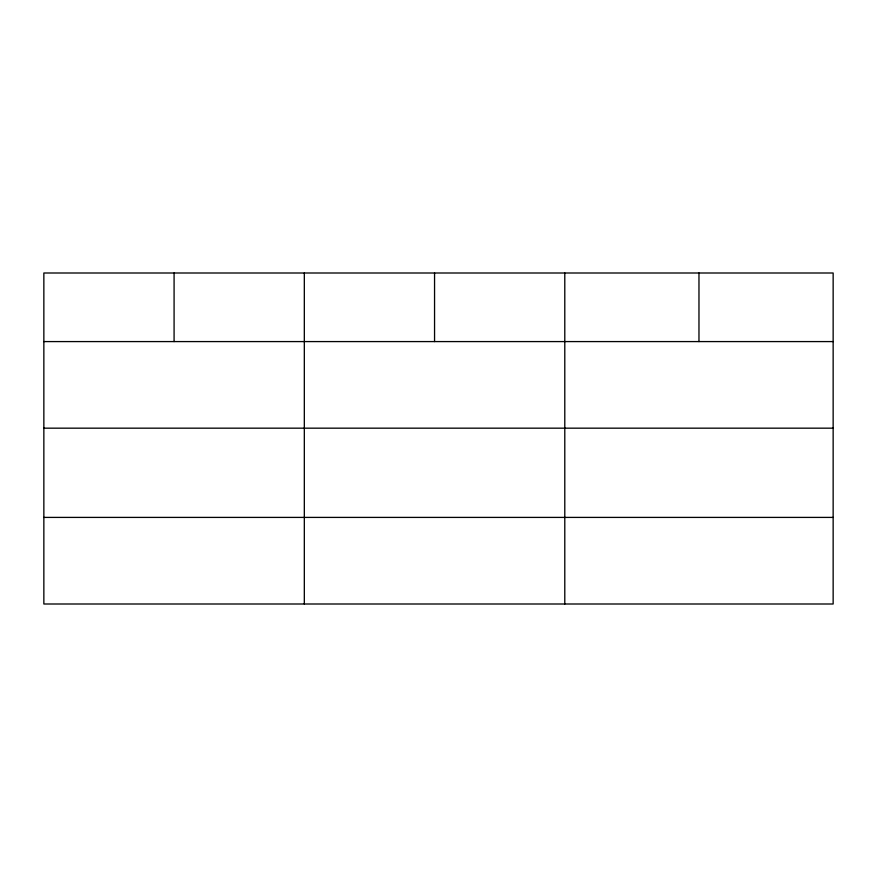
<?xml version="1.0" encoding="UTF-8"?>
<svg xmlns="http://www.w3.org/2000/svg" width="877" height="877" viewBox="0 0 877 877"><rect width="100%" height="100%" fill="white"/><g stroke="black" fill="none" stroke-linecap="round" stroke-linejoin="round"><path stroke-width="1.32" d="M833.15 428.173L833.15 272.999L43.85 272.999L43.85 604.001L833.15 604.001L833.15 428.173L43.85 428.173M43.85 341.581L833.15 341.581M43.85 517.408L833.15 517.408M698.969 272.999L698.969 341.581M564.788 272.999L564.788 604.001M434.553 272.999L434.553 341.581M304.319 272.999L304.319 604.001M174.084 272.999L174.084 341.581"/></g></svg>
